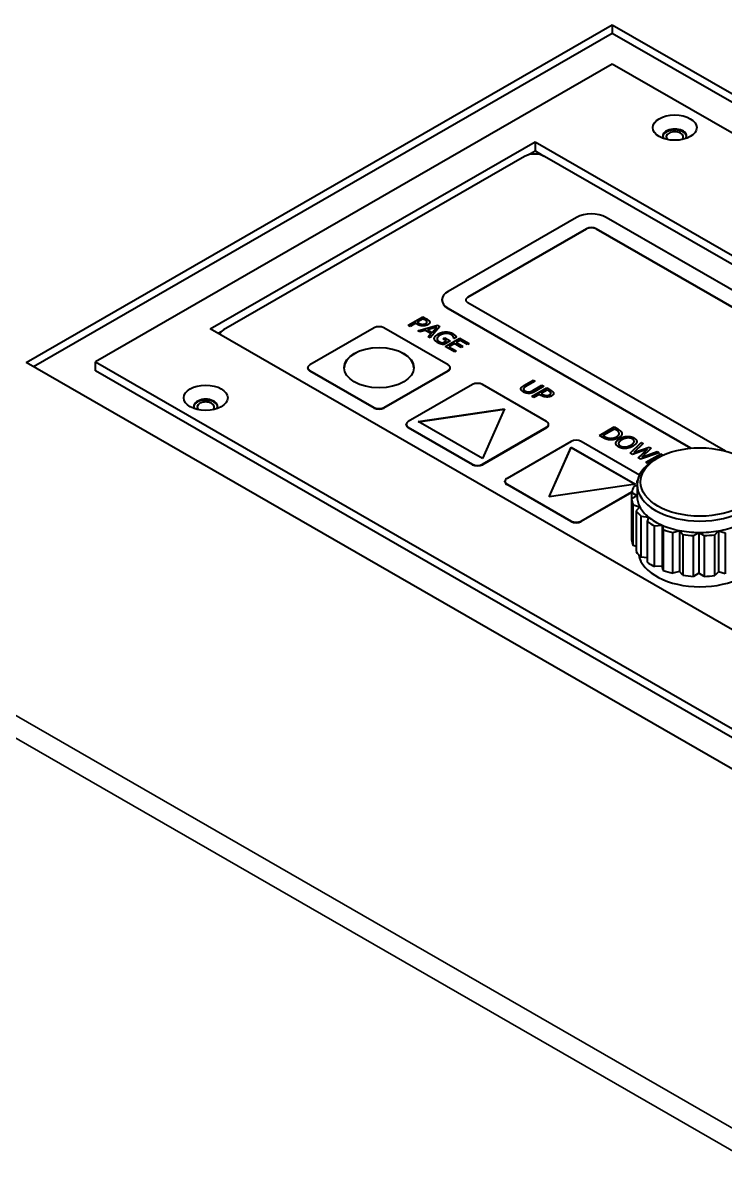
# Model space of a CAD drawing. Header units: millimetres. Extents: x 0 to 1682, y 0 to 1188.
# Drawn here: x 1491.6 to 1531.8, y 964 to 1029.7 of the extents above; entities that cross this region are included whole.
import ezdxf

# ---------------------------------------------------------------- set-up
doc = ezdxf.new("R2010")
doc.units = ezdxf.units.MM
doc.header["$LTSCALE"] = 2
doc.layers.add('가시적인 것(ISO)', color=3, linetype='Continuous', lineweight=40)
doc.layers.add('가시적인 좁은 것(ISO)', color=3, linetype='Continuous', lineweight=35)

msp = doc.modelspace()

# ---------------------------------------------------------------- linework, layer by layer
at = {"layer": '가시적인 것(ISO)'}
for p, q in [((1491.8103, 1010.2154), (1525.3837, 1029.5491)), ((1525.3837, 1029.5491), (1576.0126, 1000.3939)), ((1525.3837, 1029.5491), (1525.3837, 1029.0586)), ((1525.3837, 1029.0586), (1492.2362, 1009.9702)), ((1575.5867, 1000.1486), (1525.3837, 1029.0586)), ((1525.3837, 1027.3015), (1495.7701, 1010.2482)), ((1572.0528, 1000.4266), (1525.3837, 1027.3015)), ((1502.3462, 1012.1294), (1520.9573, 1022.8468)), ((1520.9573, 1022.8468), (1520.9573, 1022.3236)), ((1520.9573, 1022.8468), (1564.317, 997.8775)), ((1520.5704, 1022.1008), (1520.9573, 1022.3236)), ((1520.9573, 1022.3236), (1521.4692, 1022.0287)), ((1520.3633, 1022.0147), (1503.1099, 1012.0791)), ((1563.8633, 997.6162), (1521.4947, 1022.0147)), ((1523.3331, 1018.5161), (1515.9792, 1014.2813)), ((1543.1321, 1008.0919), (1525.0302, 1018.5161)), ((1517.1106, 1013.9555), (1523.8988, 1017.8646)), ((1523.8988, 1017.8613), (1517.1106, 1013.9522)), ((1524.4645, 1017.8646), (1542.0008, 1007.7661)), ((1542.0008, 1007.7629), (1524.4645, 1017.8613)), ((1515.6278, 1013.7894), (1515.6278, 1013.7926)), ((1531.8672, 1005.132), (1517.1106, 1013.6298)), ((1515.9792, 1013.304), (1529.88, 1005.2991)), ((1529.8751, 1005.2987), (1515.9792, 1013.3007)), ((1513.6873, 1012.3411), (1514.5358, 1012.8297)), ((1513.8, 1012.2761), (1513.6873, 1012.3411)), ((1513.6901, 1012.3394), (1514.5358, 1012.8264)), ((1514.1163, 1012.4583), (1513.8, 1012.2761)), ((1514.2119, 1012.4033), (1514.1163, 1012.4583)), ((1514.5509, 1012.7085), (1514.2126, 1012.5137)), ((1514.2126, 1012.5137), (1514.2126, 1012.5105)), ((1514.2126, 1012.5137), (1514.2896, 1012.4694)), ((1514.2126, 1012.5105), (1514.2896, 1012.4661)), ((1514.2394, 1012.0231), (1515.374, 1012.347)), ((1514.2432, 1012.0209), (1515.374, 1012.3438)), ((1514.5213, 1012.3945), (1514.5213, 1012.3913)), ((1514.5358, 1012.8297), (1514.749, 1012.707)), ((1514.5358, 1012.8297), (1514.5358, 1012.8264)), ((1514.5358, 1012.8264), (1514.749, 1012.7037)), ((1514.6444, 1012.6547), (1514.5509, 1012.7085)), ((1514.7673, 1012.527), (1514.7673, 1012.5238)), ((1515.5129, 1012.267), (1514.9504, 1011.6137)), ((1515.374, 1012.347), (1515.5129, 1012.267)), ((1515.374, 1012.347), (1515.374, 1012.3438)), ((1515.374, 1012.3438), (1515.511, 1012.2648)), ((1545.706, 987.1602), (1502.3462, 1012.1294)), ((1502.8005, 1011.8678), (1502.9604, 1011.9599)), ((1511.7366, 1012.1933), (1508.0596, 1010.0759)), ((1515.9792, 1010.0759), (1512.3023, 1012.1933)), ((1514.3536, 1011.9574), (1514.2394, 1012.0231)), ((1514.6678, 1012.0496), (1514.3536, 1011.9574)), ((1514.9917, 1011.8631), (1514.6678, 1012.0496)), ((1515.3252, 1012.2421), (1514.795, 1012.0873)), ((1514.795, 1012.0873), (1514.795, 1012.084)), ((1514.795, 1012.0873), (1515.057, 1011.9364)), ((1514.795, 1012.084), (1515.057, 1011.9331)), ((1514.8315, 1011.6822), (1514.9917, 1011.8631)), ((1514.9504, 1011.6137), (1514.8315, 1011.6822)), ((1514.8334, 1011.6811), (1514.9917, 1011.8599)), ((1514.9917, 1011.8631), (1514.9917, 1011.8599)), ((1515.057, 1011.9364), (1515.3252, 1012.2421)), ((1515.057, 1011.9331), (1515.3252, 1012.2388)), ((1515.057, 1011.9364), (1515.057, 1011.9331)), ((1515.3252, 1012.2421), (1515.3252, 1012.2388)), ((1515.6882, 1011.5666), (1515.7873, 1011.6236)), ((1515.6911, 1011.5649), (1515.7873, 1011.6203)), ((1515.7873, 1011.6236), (1516.0953, 1011.4462)), ((1515.7873, 1011.6236), (1515.7873, 1011.6203)), ((1515.7873, 1011.6203), (1516.0925, 1011.4445)), ((1515.81, 1011.1187), (1516.6585, 1011.6073)), ((1515.8128, 1011.1171), (1516.6585, 1011.6041)), ((1516.4556, 1011.6576), (1516.3195, 1011.5792)), ((1516.3848, 1011.7554), (1516.3848, 1011.7522)), ((1516.6585, 1011.6073), (1517.1893, 1011.3016)), ((1516.6585, 1011.6073), (1516.6585, 1011.6041)), ((1516.6585, 1011.6041), (1517.1865, 1011.3)), ((1515.3477, 1011.5619), (1515.3477, 1011.5587)), ((1515.6656, 1011.327), (1515.8849, 1011.4533)), ((1515.6656, 1011.3237), (1515.8849, 1011.45)), ((1515.6656, 1011.327), (1515.6656, 1011.3237)), ((1515.8849, 1011.4533), (1515.6882, 1011.5666)), ((1516.0953, 1011.4462), (1515.7247, 1011.2327)), ((1516.3408, 1010.813), (1515.81, 1011.1187)), ((1515.8849, 1011.4533), (1515.8849, 1011.45)), ((1516.338, 1011.2929), (1516.0231, 1011.1116)), ((1516.0231, 1011.1116), (1516.4412, 1010.8708)), ((1516.0231, 1011.1116), (1516.0231, 1011.1083)), ((1516.0231, 1011.1083), (1516.4384, 1010.8692)), ((1516.3195, 1011.5792), (1516.3099, 1011.5848)), ((1516.7279, 1011.0684), (1516.338, 1011.2929)), ((1516.6709, 1011.4846), (1516.4384, 1011.3507)), ((1516.4384, 1011.3507), (1516.8283, 1011.1262)), ((1516.4384, 1011.3507), (1516.4384, 1011.3475)), ((1516.4384, 1011.3475), (1516.8255, 1011.1246)), ((1517.0889, 1011.2438), (1516.6709, 1011.4846)), ((1516.8283, 1011.1262), (1516.7279, 1011.0684)), ((1517.1893, 1011.3016), (1517.0889, 1011.2438)), ((1516.4412, 1010.8708), (1516.3408, 1010.813)), ((1542.4392, 981.0602), (1491.8103, 1010.2154)), ((1495.7701, 1010.2482), (1542.4392, 983.3732)), ((1495.7701, 1009.7249), (1495.7701, 1010.2482)), ((1542.4392, 982.85), (1495.7701, 1009.7249)), ((1507.9425, 1009.8803), (1507.9425, 1009.913)), ((1508.0596, 1009.7501), (1511.7366, 1007.6327)), ((1511.7366, 1007.6), (1508.0596, 1009.7174)), ((1512.3023, 1007.6327), (1515.9792, 1009.7501)), ((1515.9792, 1009.7174), (1512.3023, 1007.6)), ((1516.0964, 1009.8803), (1516.0964, 1009.913)), ((1520.3255, 1008.8953), (1520.855, 1009.2002)), ((1520.3255, 1008.8921), (1520.855, 1009.197)), ((1520.9677, 1009.1353), (1520.4383, 1008.8304)), ((1520.855, 1009.2002), (1520.9677, 1009.1353)), ((1520.855, 1009.2002), (1520.855, 1009.197)), ((1520.855, 1009.197), (1520.9649, 1009.1337)), ((1517.3736, 1008.9471), (1513.6967, 1006.8297)), ((1521.6163, 1006.8297), (1517.9393, 1008.9471)), ((1520.2994, 1008.6878), (1520.2994, 1008.6845)), ((1520.7821, 1008.265), (1521.6306, 1008.7536)), ((1520.7849, 1008.2633), (1521.6306, 1008.7503)), ((1520.824, 1008.6051), (1521.3562, 1008.9116)), ((1520.824, 1008.6018), (1521.3562, 1008.9083)), ((1521.2112, 1008.3822), (1520.8948, 1008.2)), ((1521.469, 1008.8466), (1520.9395, 1008.5417)), ((1521.3067, 1008.3271), (1521.2112, 1008.3822)), ((1521.6457, 1008.6324), (1521.3074, 1008.4376)), ((1521.3074, 1008.4376), (1521.3074, 1008.4343)), ((1521.3074, 1008.4376), (1521.3844, 1008.3932)), ((1521.3074, 1008.4343), (1521.3844, 1008.39)), ((1521.3562, 1008.9116), (1521.469, 1008.8466)), ((1521.3562, 1008.9116), (1521.3562, 1008.9083)), ((1521.3562, 1008.9083), (1521.4662, 1008.845)), ((1521.6306, 1008.7536), (1521.8438, 1008.6308)), ((1521.6306, 1008.7536), (1521.6306, 1008.7503)), ((1521.6306, 1008.7503), (1521.8438, 1008.6276)), ((1521.7392, 1008.5786), (1521.6457, 1008.6324)), ((1521.8621, 1008.4509), (1521.8621, 1008.4476)), ((1520.8948, 1008.2), (1520.7821, 1008.265)), ((1521.6162, 1008.3184), (1521.6162, 1008.3151)), ((1514.2624, 1006.8297), (1519.2121, 1007.5627)), ((1514.285, 1006.8167), (1519.2043, 1007.5451)), ((1519.2121, 1007.5627), (1517.9393, 1004.7123)), ((1513.5795, 1006.6341), (1513.5795, 1006.6668)), ((1513.6967, 1006.5039), (1517.3736, 1004.3865)), ((1517.3736, 1004.3538), (1513.6967, 1006.4712)), ((1517.9393, 1004.7123), (1514.2624, 1006.8297)), ((1517.9393, 1004.3865), (1521.6163, 1006.5039)), ((1521.6163, 1006.4712), (1517.9393, 1004.3538)), ((1521.7334, 1006.6341), (1521.7334, 1006.6668)), ((1524.6449, 1006.0302), (1525.4934, 1006.5188)), ((1524.6478, 1006.0286), (1525.4934, 1006.5156)), ((1525.5086, 1006.3977), (1524.8553, 1006.0215)), ((1525.4934, 1006.5188), (1525.6867, 1006.4076)), ((1525.4934, 1006.5188), (1525.4934, 1006.5156)), ((1525.4934, 1006.5156), (1525.6867, 1006.4043)), ((1525.5945, 1006.3482), (1525.5086, 1006.3977)), ((1524.8402, 1005.9177), (1524.6449, 1006.0302)), ((1524.8553, 1006.0215), (1524.8553, 1006.0182)), ((1524.8553, 1006.0215), (1524.9413, 1005.972)), ((1524.8553, 1006.0182), (1524.9413, 1005.9687)), ((1525.2322, 1005.8694), (1525.2322, 1005.8662)), ((1525.7778, 1006.1421), (1525.7778, 1006.1389)), ((1526.2416, 1005.9763), (1526.2416, 1005.9731)), ((1526.6351, 1005.6953), (1526.6351, 1005.692)), ((1523.0305, 1005.6896), (1519.3535, 1003.5721)), ((1521.7577, 1002.5134), (1523.0305, 1005.3638)), ((1521.7655, 1002.5146), (1523.0305, 1005.3474)), ((1523.0305, 1005.3638), (1526.7074, 1003.2464)), ((1523.0305, 1005.3638), (1523.0305, 1005.3474)), ((1523.0305, 1005.3474), (1526.6849, 1003.243)), ((1526.9396, 1003.7642), (1523.5962, 1005.6896)), ((1525.7419, 1005.5665), (1525.7419, 1005.5633)), ((1526.408, 1005.0149), (1527.0399, 1005.6283)), ((1526.4101, 1005.0137), (1527.0399, 1005.625)), ((1527.405, 1005.2517), (1526.5331, 1004.9428)), ((1527.1561, 1005.5614), (1526.6232, 1005.0581)), ((1526.6232, 1005.0581), (1527.4958, 1005.3657)), ((1526.6232, 1005.0548), (1527.4958, 1005.3625)), ((1526.6232, 1005.0581), (1526.6232, 1005.0548)), ((1526.8735, 1004.7468), (1527.405, 1005.2517)), ((1526.8757, 1004.7456), (1527.405, 1005.2484)), ((1528.0617, 1005.0399), (1527, 1004.674)), ((1527.0399, 1005.6283), (1527.1561, 1005.5614)), ((1527.0399, 1005.6283), (1527.0399, 1005.625)), ((1527.0399, 1005.625), (1527.154, 1005.5593)), ((1527.6106, 1005.2996), (1527.0695, 1004.7916)), ((1527.0695, 1004.7916), (1527.951, 1005.1036)), ((1527.0695, 1004.7883), (1527.951, 1005.1003)), ((1527.405, 1005.2517), (1527.405, 1005.2484)), ((1527.4958, 1005.3657), (1527.6106, 1005.2996)), ((1527.4958, 1005.3657), (1527.4958, 1005.3625)), ((1527.4958, 1005.3625), (1527.6085, 1005.2976)), ((1527.951, 1005.1036), (1528.0617, 1005.0399)), ((1527.951, 1005.1036), (1527.951, 1005.1003)), ((1527.951, 1005.1003), (1528.0582, 1005.0386)), ((1526.5331, 1004.9428), (1526.408, 1005.0149)), ((1527, 1004.674), (1526.8735, 1004.7468)), ((1527.0695, 1004.7916), (1527.0695, 1004.7883)), ((1527.3143, 1004.493), (1528.1628, 1004.9816)), ((1527.4195, 1004.4324), (1527.3143, 1004.493)), ((1527.3171, 1004.4914), (1528.1628, 1004.9784)), ((1528.1511, 1004.8537), (1527.4195, 1004.4324)), ((1527.9908, 1004.7437), (1527.8488, 1004.6613)), ((1528.1332, 1004.8217), (1528.1511, 1004.8537)), ((1528.1358, 1004.823), (1528.1511, 1004.8505)), ((1528.1511, 1004.8537), (1528.1511, 1004.8505)), ((1528.1628, 1004.9816), (1528.3001, 1004.9026)), ((1528.1628, 1004.9816), (1528.1628, 1004.9784)), ((1528.1628, 1004.9784), (1528.297, 1004.9011)), ((1519.2364, 1003.3766), (1519.2364, 1003.4093)), ((1519.3535, 1003.2464), (1523.0305, 1001.129)), ((1523.0305, 1001.0963), (1519.3535, 1003.2137)), ((1526.7074, 1003.2464), (1521.7577, 1002.5134)), ((1526.8042, 1003.1652), (1526.6081, 1003.11)), ((1526.8042, 1003.2011), (1526.8042, 1002.547)), ((1526.808, 1003.4454), (1526.8253, 1003.425)), ((1526.808, 1003.2961), (1526.808, 1003.4454)), ((1523.5962, 1001.129), (1526.5103, 1002.8071)), ((1526.5034, 1002.7704), (1523.5962, 1001.0963)), ((1526.8042, 1002.581), (1526.4918, 1002.4069)), ((1526.5019, 1002.7615), (1526.8042, 1002.5815)), ((1526.5019, 1002.4126), (1526.5019, 1002.7615)), ((1526.4918, 1002.4069), (1526.4918, 1000.0687)), ((1526.5779, 1002.0566), (1526.9625, 1001.939)), ((1526.5779, 999.7184), (1526.5779, 1002.0566)), ((1526.9625, 1001.939), (1526.7584, 1001.7175)), ((1526.7584, 1001.7175), (1526.7584, 999.3794)), ((1527.0283, 1001.3997), (1527.4572, 1001.3563)), ((1527.0283, 999.0615), (1527.0283, 1001.3997)), ((1527.4572, 1001.3563), (1527.382, 1001.1094)), ((1527.382, 1001.1094), (1527.382, 998.7712)), ((1527.8093, 1000.8551), (1528.2404, 1000.8902)), ((1527.8093, 998.5169), (1527.8093, 1000.8551)), ((1528.2404, 1000.8902), (1528.2404, 998.552)), ((1528.2404, 1000.8902), (1528.3014, 1000.6419)), ((1528.3014, 1000.6419), (1528.3014, 998.3037)), ((1528.8442, 1000.4761), (1529.2354, 1000.5862)), ((1528.8442, 998.1379), (1528.8442, 1000.4761)), ((1529.2354, 1000.5862), (1529.2354, 998.2481)), ((1529.2354, 1000.5862), (1529.4266, 1000.361)), ((1530.0318, 1000.2999), (1530.3448, 1000.4742)), ((1530.3448, 1000.4742), (1530.3448, 998.136)), ((1530.3448, 1000.4742), (1530.6475, 1000.294)), ((1531.2559, 1000.3436), (1531.46, 1000.5651)), ((1531.46, 1000.5651), (1531.46, 998.2269)), ((1531.46, 1000.5651), (1531.8446, 1000.4476)), ((1531.8446, 1000.4476), (1531.8446, 998.1094)), ((1529.4266, 1000.361), (1529.4266, 998.0228)), ((1530.0318, 997.9617), (1530.0318, 1000.2999)), ((1530.6475, 1000.294), (1530.6475, 997.9558)), ((1531.2559, 998.0054), (1531.2559, 1000.3436)), ((1526.7584, 999.6632), (1526.5779, 999.7184)), ((1527.382, 999.0258), (1527.0283, 999.0615)), ((1528.2404, 998.552), (1527.8093, 998.5169)), ((1528.3014, 998.3037), (1528.2404, 998.552)), ((1529.2354, 998.2481), (1528.8442, 998.1379)), ((1529.4266, 998.0228), (1529.2354, 998.2481)), ((1530.3448, 998.136), (1530.0318, 997.9617)), ((1530.6475, 997.9558), (1530.3448, 998.136)), ((1531.46, 998.2269), (1531.2559, 998.0054)), ((1531.8446, 998.1094), (1531.46, 998.2269))]:
    msp.add_line(p, q, dxfattribs=at)
for centre, major_axis in [((1528.9617, 1023.6612), (1.26, 0)), ((1512.0194, 1009.913), (2, 0)), ((1502.0916, 1008.1877), (1.26, 0)), ((1530.4042, 1003.3646), (-3.4, 0))]:
    msp.add_ellipse(centre, major_axis=major_axis, ratio=0.5758617, dxfattribs=at)
for centre, major_axis, start_param, end_param in [((1528.9617, 1023.187), (0.68, 0), 5.8724146, 9.8355487), ((1528.9617, 1023.1379), (0.68, 0), 0.0626746, 3.0789181), ((1528.9617, 1023.1379), (-0.4918, 0), 2.520356, 6.9044219), ((1520.929, 1021.689), (-0.8, 0), 3.9269908, 5.4977871), ((1524.1817, 1018.0275), (1.2, 0), 0.7853982, 2.3561945), ((1524.1817, 1017.7017), (-0.4, 0), 3.9269908, 5.4977871), ((1524.1817, 1017.6984), (-0.4, 0), 3.9269908, 5.4977871), ((1516.8278, 1013.7926), (-1.2, 0), 5.4977871, 7.0685835), ((1516.8278, 1013.7894), (-1.2, 0), 0, 0.7853982), ((1517.3934, 1013.7926), (-0.4, 0), 5.4977871, 7.0685835), ((1517.3934, 1013.7894), (-0.4, 0), 5.4977871, 6.2760868), ((1512.0194, 1012.0304), (0.4, 0), 0.7853982, 2.3561945), ((1503.6756, 1011.7534), (-0.8, 0), 5.4977871, 6.1386269), ((1512.0194, 1009.8966), (-2, 0), 3.1486912, 6.2760868), ((1508.3425, 1009.913), (-0.4, 0), 5.4977871, 7.0685835), ((1508.3425, 1009.8803), (-0.4, 0), 0, 0.7853982), ((1515.6964, 1009.913), (0.4, 0), 5.4977871, 7.0685835), ((1515.6964, 1009.8803), (0.4, 0), 5.4977871, 6.2831853), ((1517.6565, 1008.7842), (0.4, 0), 0.7853982, 2.3561945), ((1502.0916, 1007.7136), (0.68, 0), 5.8724146, 9.8355487), ((1502.0916, 1007.6645), (0.68, 0), 0.0626746, 3.0789181), ((1502.0916, 1007.6645), (-0.4918, 0), 2.520356, 6.9044219), ((1512.0194, 1007.7956), (-0.4, 0), 0.7853982, 2.3561945), ((1512.0194, 1007.7629), (-0.4, 0), 0.7853982, 2.3561945), ((1513.9795, 1006.6668), (-0.4, 0), 5.4977871, 7.0685835), ((1513.9795, 1006.6341), (-0.4, 0), 0, 0.7853982), ((1521.3334, 1006.6668), (0.4, 0), 5.4977871, 7.0685835), ((1521.3334, 1006.6341), (0.4, 0), 5.4977871, 6.2831853), ((1523.3133, 1005.5267), (0.4, 0), 0.7853982, 2.3561945), ((1517.6565, 1004.5494), (-0.4, 0), 0.7853982, 2.3561945), ((1530.4042, 1003.2011), (-3.6, 0), 5.5016397, 10.2063236), ((1517.6565, 1004.5167), (-0.4, 0), 0.7853982, 2.3561945), ((1519.6364, 1003.4093), (-0.4, 0), 5.4977871, 7.0685835), ((1519.6364, 1003.3766), (-0.4, 0), 0, 0.7853982), ((1530.4042, 1002.547), (-3.92, 0), 6.0311425, 6.1880531), ((1530.4042, 1002.547), (3.92, 0), 2.7135206, 2.7323012), ((1530.4042, 1002.547), (-3.6, 0), 0, 0.2976514), ((1530.4042, 1002.547), (-3.92, 0), 0.0621165, 0.2190271), ((1530.4042, 1002.547), (-3.6, 0), 0.2976514, 0.6118107), ((1523.3133, 1001.2918), (-0.4, 0), 0.7853982, 2.3561945), ((1530.4042, 1002.547), (-3.92, 0), 0.3762758, 0.5331864), ((1530.4042, 1002.547), (-3.92, 0), 0.690435, 0.8473456), ((1530.4042, 1002.547), (3.6, 0), 3.7534034, 4.0675626), ((1523.3133, 1001.2591), (-0.4, 0), 0.7853982, 2.3561945), ((1530.4042, 1002.547), (3.6, 0), 4.0675626, 4.3817219), ((1530.4042, 1002.547), (-3.92, 0), 1.0045943, 1.1615049), ((1530.4042, 1002.547), (3.6, 0), 4.3817219, 4.6958812), ((1530.4042, 1002.547), (3.6, 0), 4.6958812, 5.0100404), ((1530.4042, 1002.547), (3.6, 0), 5.0100404, 5.3241997), ((1530.4042, 1000.2089), (-3.92, 0), 0.0621165, 0.2190271), ((1530.4042, 1002.547), (-3.92, 0), 1.3187536, 1.4756642), ((1530.4042, 1002.547), (-3.92, 0), 1.6329128, 1.7898234), ((1530.4042, 1000.2089), (-3.92, 0), 0.3762758, 0.5331864), ((1530.4042, 999.3913), (3.52, 0), 3.2378397, 6.1869383), ((1530.4042, 1000.2089), (3.92, 0), 3.8320277, 3.9889383), ((1530.4042, 1000.2089), (3.92, 0), 4.146187, 4.3030976), ((1530.4042, 1000.2089), (3.92, 0), 4.4603462, 4.6172568), ((1530.4042, 1000.2089), (3.92, 0), 4.7745055, 4.9314161)]:
    msp.add_ellipse(centre, major_axis=major_axis, ratio=0.5758617, start_param=start_param, end_param=end_param, dxfattribs=at)
for points in [[(1514.5537, 1012.3078), (1514.4663, 1012.3082), (1514.3027, 1012.351), (1514.2119, 1012.4033)], [(1514.2896, 1012.4694), (1514.3584, 1012.4298), (1514.465, 1012.3937), (1514.5213, 1012.3945)], [(1514.2896, 1012.4661), (1514.3584, 1012.4265), (1514.465, 1012.3905), (1514.5213, 1012.3913)], [(1514.5213, 1012.3945), (1514.5722, 1012.3945), (1514.6547, 1012.4159), (1514.6953, 1012.4393)], [(1514.5213, 1012.3913), (1514.5722, 1012.3913), (1514.6547, 1012.4127), (1514.6953, 1012.436)], [(1514.8163, 1012.3736), (1514.7613, 1012.3419), (1514.6231, 1012.3074), (1514.5537, 1012.3078)], [(1514.7634, 1012.549), (1514.7545, 1012.5747), (1514.6974, 1012.6242), (1514.6444, 1012.6547)], [(1514.6953, 1012.4393), (1514.7393, 1012.4646), (1514.7737, 1012.5193), (1514.7634, 1012.549)], [(1514.749, 1012.707), (1514.8246, 1012.6634), (1514.9057, 1012.5882), (1514.9181, 1012.5486)], [(1514.749, 1012.7037), (1514.8246, 1012.6601), (1514.9057, 1012.5849), (1514.9181, 1012.5453)], [(1514.9181, 1012.5486), (1514.9332, 1012.5026), (1514.8872, 1012.4143), (1514.8163, 1012.3736)], [(1514.9181, 1012.5453), (1514.9238, 1012.5279), (1514.9241, 1012.5108)], [(1515.1877, 1011.5856), (1515.1904, 1011.6489), (1515.2997, 1011.7776), (1515.4077, 1011.8398)], [(1515.1877, 1011.5823), (1515.1904, 1011.6456), (1515.2997, 1011.7743), (1515.4077, 1011.8365)], [(1515.5287, 1011.774), (1515.4435, 1011.7249), (1515.3554, 1011.6283), (1515.3492, 1011.5812)], [(1515.4077, 1011.8398), (1515.5102, 1011.8988), (1515.7302, 1011.959), (1515.8416, 1011.9613)], [(1515.4077, 1011.8365), (1515.5102, 1011.8955), (1515.7302, 1011.9557), (1515.8416, 1011.9581)], [(1516.14, 1011.8109), (1516.0176, 1011.8814), (1515.6821, 1011.8623), (1515.5287, 1011.774)], [(1515.8416, 1011.9613), (1515.9489, 1011.9637), (1516.1606, 1011.9114), (1516.2507, 1011.8596)], [(1515.8416, 1011.9581), (1515.9489, 1011.9604), (1516.1606, 1011.9082), (1516.2507, 1011.8563)], [(1516.2741, 1011.6877), (1516.2569, 1011.7174), (1516.1909, 1011.7816), (1516.14, 1011.8109)], [(1516.2507, 1011.8596), (1516.294, 1011.8346), (1516.3601, 1011.7824), (1516.3848, 1011.7554)], [(1516.2507, 1011.8563), (1516.294, 1011.8314), (1516.3601, 1011.7791), (1516.3848, 1011.7522)], [(1516.3099, 1011.5848), (1516.3071, 1011.6077), (1516.2961, 1011.6529), (1516.2741, 1011.6877)], [(1516.3848, 1011.7554), (1516.4054, 1011.7341), (1516.4453, 1011.6762), (1516.4556, 1011.6576)], [(1515.3699, 1011.3531), (1515.2798, 1011.405), (1515.1856, 1011.5226), (1515.1877, 1011.5856)], [(1515.1876, 1011.5786), (1515.1876, 1011.5805), (1515.1877, 1011.5823)], [(1515.3492, 1011.5812), (1515.3417, 1011.5349), (1515.3988, 1011.4489), (1515.4634, 1011.4117)], [(1515.5514, 1011.2771), (1515.4971, 1011.2941), (1515.4173, 1011.3258), (1515.3699, 1011.3531)], [(1515.4634, 1011.4117), (1515.5108, 1011.3844), (1515.6195, 1011.3377), (1515.6656, 1011.327)], [(1515.4634, 1011.4085), (1515.5108, 1011.3811), (1515.6195, 1011.3344), (1515.6656, 1011.3237)], [(1515.7247, 1011.2327), (1515.6937, 1011.2395), (1515.5913, 1011.2644), (1515.5514, 1011.2771)], [(1520.1481, 1008.6997), (1520.1474, 1008.7508), (1520.2347, 1008.8431), (1520.3255, 1008.8953)], [(1520.2952, 1008.5247), (1520.2203, 1008.5679), (1520.1481, 1008.6546), (1520.1481, 1008.6997)], [(1520.5999, 1008.4396), (1520.5194, 1008.44), (1520.3736, 1008.4796), (1520.2952, 1008.5247)], [(1520.3035, 1008.7108), (1520.2918, 1008.678), (1520.3351, 1008.6126), (1520.3915, 1008.5801)], [(1520.4383, 1008.8304), (1520.3791, 1008.7964), (1520.3145, 1008.7417), (1520.3035, 1008.7108)], [(1520.3915, 1008.5801), (1520.4445, 1008.5497), (1520.562, 1008.5223), (1520.6191, 1008.5291)], [(1520.3915, 1008.5769), (1520.4445, 1008.5464), (1520.562, 1008.5191), (1520.6191, 1008.5258)], [(1520.9395, 1008.5417), (1520.8508, 1008.4907), (1520.6886, 1008.4384), (1520.5999, 1008.4396)], [(1520.6191, 1008.5291), (1520.6727, 1008.5354), (1520.7669, 1008.5722), (1520.824, 1008.6051)], [(1520.6191, 1008.5258), (1520.6727, 1008.5321), (1520.7669, 1008.569), (1520.824, 1008.6018)], [(1521.6485, 1008.2317), (1521.5612, 1008.2321), (1521.3975, 1008.2749), (1521.3067, 1008.3271)], [(1521.3844, 1008.3932), (1521.4532, 1008.3536), (1521.5598, 1008.3176), (1521.6162, 1008.3184)], [(1521.3844, 1008.39), (1521.4532, 1008.3504), (1521.5598, 1008.3143), (1521.6162, 1008.3151)], [(1521.6162, 1008.3184), (1521.667, 1008.3184), (1521.7496, 1008.3398), (1521.7901, 1008.3632)], [(1521.6162, 1008.3151), (1521.667, 1008.3151), (1521.7496, 1008.3365), (1521.7901, 1008.3599)], [(1521.8582, 1008.4728), (1521.8493, 1008.4986), (1521.7922, 1008.5481), (1521.7392, 1008.5786)], [(1521.7901, 1008.3632), (1521.8341, 1008.3885), (1521.8685, 1008.4431), (1521.8582, 1008.4728)], [(1521.8438, 1008.6308), (1521.9194, 1008.5873), (1522.0005, 1008.512), (1522.0129, 1008.4724)], [(1521.8438, 1008.6276), (1521.9194, 1008.584), (1522.0005, 1008.5088), (1522.0129, 1008.4692)], [(1522.0129, 1008.4724), (1522.0281, 1008.4265), (1521.982, 1008.3382), (1521.9112, 1008.2974)], [(1522.0129, 1008.4692), (1522.0186, 1008.4518), (1522.0189, 1008.4347)], [(1521.9112, 1008.2974), (1521.8561, 1008.2657), (1521.7179, 1008.2313), (1521.6485, 1008.2317)], [(1525.6867, 1006.4076), (1525.8063, 1006.3387), (1525.9067, 1006.2397), (1525.9232, 1006.1937)], [(1525.6867, 1006.4043), (1525.8063, 1006.3354), (1525.9067, 1006.2364), (1525.9232, 1006.1905)], [(1525.2088, 1005.7839), (1525.1036, 1005.7978), (1524.9433, 1005.8583), (1524.8402, 1005.9177)], [(1524.9413, 1005.972), (1525.0162, 1005.9288), (1525.1538, 1005.8773), (1525.2322, 1005.8694)], [(1524.9413, 1005.9687), (1525.0162, 1005.9256), (1525.1538, 1005.8741), (1525.2322, 1005.8662)], [(1525.7376, 1005.8888), (1525.6213, 1005.8219), (1525.3401, 1005.7685), (1525.2088, 1005.7839)], [(1525.2322, 1005.8694), (1525.3312, 1005.8583), (1525.5223, 1005.9003), (1525.6213, 1005.9573)], [(1525.2322, 1005.8662), (1525.3312, 1005.8551), (1525.5223, 1005.897), (1525.6213, 1005.9541)], [(1525.587, 1005.6002), (1525.5945, 1005.6607), (1525.708, 1005.7863), (1525.8125, 1005.8465)], [(1525.587, 1005.5969), (1525.5945, 1005.6575), (1525.708, 1005.783), (1525.8125, 1005.8432)], [(1525.7678, 1006.1898), (1525.7492, 1006.2313), (1525.6709, 1006.3042), (1525.5945, 1006.3482)], [(1525.6213, 1005.9573), (1525.719, 1006.0136), (1525.7926, 1006.1304), (1525.7678, 1006.1898)], [(1525.9232, 1006.1937), (1525.9507, 1006.1153), (1525.8613, 1005.9601), (1525.7376, 1005.8888)], [(1525.9301, 1005.7787), (1525.763, 1005.6825), (1525.7259, 1005.4996), (1525.8434, 1005.4319)], [(1525.8125, 1005.8465), (1525.9191, 1005.9078), (1526.1343, 1005.9708), (1526.2416, 1005.9763)], [(1525.8125, 1005.8432), (1525.9191, 1005.9046), (1526.1343, 1005.9675), (1526.2416, 1005.9731)], [(1525.9232, 1006.1905), (1525.9334, 1006.1614), (1525.9337, 1006.1325)], [(1526.256, 1005.8865), (1526.179, 1005.8809), (1526.0126, 1005.8263), (1525.9301, 1005.7787)], [(1526.2416, 1005.9763), (1526.3475, 1005.9803), (1526.5441, 1005.9344), (1526.6294, 1005.8853)], [(1526.2416, 1005.9731), (1526.3475, 1005.977), (1526.5441, 1005.9311), (1526.6294, 1005.882)], [(1526.5324, 1005.8286), (1526.4712, 1005.8639), (1526.3365, 1005.8924), (1526.256, 1005.8865)], [(1526.6322, 1005.6699), (1526.6425, 1005.7146), (1526.5916, 1005.7946), (1526.5324, 1005.8286)], [(1526.6294, 1005.8853), (1526.716, 1005.8354), (1526.7944, 1005.7205), (1526.7882, 1005.6615)], [(1525.7451, 1005.376), (1525.6592, 1005.4255), (1525.5801, 1005.5384), (1525.587, 1005.6002)], [(1525.586, 1005.5803), (1525.586, 1005.5886), (1525.587, 1005.5969)], [(1525.7419, 1005.5633), (1525.7419, 1005.4871), (1525.8434, 1005.4286)], [(1526.1343, 1005.285), (1526.0229, 1005.281), (1525.8283, 1005.3281), (1525.7451, 1005.376)], [(1525.8434, 1005.4319), (1525.961, 1005.3642), (1526.278, 1005.3859), (1526.4451, 1005.4822)], [(1525.8434, 1005.4286), (1525.961, 1005.3609), (1526.278, 1005.3827), (1526.4451, 1005.4789)], [(1526.5627, 1005.4144), (1526.4596, 1005.3551), (1526.2402, 1005.2889), (1526.1343, 1005.285)], [(1526.4451, 1005.4822), (1526.529, 1005.5305), (1526.6225, 1005.6263), (1526.6322, 1005.6699)], [(1526.4451, 1005.4789), (1526.529, 1005.5272), (1526.6225, 1005.623), (1526.6322, 1005.6666)], [(1526.7882, 1005.6615), (1526.78, 1005.6014), (1526.6686, 1005.4754), (1526.5627, 1005.4144)], [(1526.6322, 1005.6666), (1526.6351, 1005.6795), (1526.6351, 1005.692)]]:
    msp.add_open_spline(points, degree=2, dxfattribs=at)
for points, knots in [([(1514.6953, 1012.436), (1514.7393, 1012.4614), (1514.7673, 1012.5058), (1514.7673, 1012.5238)], [0, 0, 0, 1, 1.625, 1.625, 1.625]), ([(1516.3848, 1011.7522), (1516.4054, 1011.7308), (1516.444, 1011.6749), (1516.4542, 1011.6568)], [0, 0, 0, 1, 1.9347713, 1.9347713, 1.9347713]), ([(1515.3477, 1011.5587), (1515.3477, 1011.5226), (1515.3988, 1011.4457), (1515.4634, 1011.4085)], [0.2095238, 0.2095238, 0.2095238, 1, 2, 2, 2]), ([(1520.1481, 1008.6997), (1520.1488, 1008.749), (1520.2347, 1008.8398), (1520.3255, 1008.8921)], [0.0320594, 0.0320594, 0.0320594, 1, 2, 2, 2]), ([(1520.2994, 1008.6845), (1520.2994, 1008.6632), (1520.3351, 1008.6093), (1520.3915, 1008.5769)], [0.3505155, 0.3505155, 0.3505155, 1, 2, 2, 2]), ([(1521.7901, 1008.3599), (1521.8341, 1008.3852), (1521.8621, 1008.4296), (1521.8621, 1008.4476)], [0, 0, 0, 1, 1.625, 1.625, 1.625]), ([(1525.6213, 1005.9541), (1525.719, 1006.0103), (1525.7778, 1006.1036), (1525.7778, 1006.1389)], [0, 0, 0, 1, 1.5977654, 1.5977654, 1.5977654]), ([(1526.6294, 1005.882), (1526.716, 1005.8321), (1526.7885, 1005.7259), (1526.7891, 1005.676)], [0, 0, 0, 1, 1.8497288, 1.8497288, 1.8497288])]:
    msp.add_open_spline(points, degree=2, knots=knots, dxfattribs=at)
at = {"layer": '가시적인 좁은 것(ISO)'}
for p, q in [((1381.8835, 1052.9466), (1534.6186, 964.9923)), ((1534.0529, 964.0125), (1381.3178, 1051.9668)), ((1523.8988, 1017.8646), (1523.8988, 1017.8613)), ((1524.4645, 1017.8613), (1524.4645, 1017.8646)), ((1517.1106, 1013.9522), (1517.1106, 1013.9555)), ((1515.9792, 1013.3007), (1515.9792, 1013.304)), ((1514.2896, 1012.4694), (1514.2896, 1012.4661)), ((1514.6953, 1012.4393), (1514.6953, 1012.436)), ((1514.749, 1012.707), (1514.749, 1012.7037)), ((1514.9181, 1012.5486), (1514.9181, 1012.5453)), ((1515.4077, 1011.8398), (1515.4077, 1011.8365)), ((1515.8416, 1011.9613), (1515.8416, 1011.9581)), ((1516.2507, 1011.8596), (1516.2507, 1011.8563)), ((1515.1877, 1011.5856), (1515.1877, 1011.5823)), ((1515.4634, 1011.4117), (1515.4634, 1011.4085)), ((1508.0596, 1009.7174), (1508.0596, 1009.7501)), ((1515.9792, 1009.7501), (1515.9792, 1009.7174)), ((1520.3255, 1008.8953), (1520.3255, 1008.8921)), ((1520.3915, 1008.5801), (1520.3915, 1008.5769)), ((1520.6191, 1008.5291), (1520.6191, 1008.5258)), ((1520.824, 1008.6051), (1520.824, 1008.6018)), ((1521.3844, 1008.3932), (1521.3844, 1008.39)), ((1521.7901, 1008.3632), (1521.7901, 1008.3599)), ((1521.8438, 1008.6308), (1521.8438, 1008.6276)), ((1522.0129, 1008.4724), (1522.0129, 1008.4692)), ((1511.7366, 1007.6327), (1511.7366, 1007.6)), ((1512.3023, 1007.6), (1512.3023, 1007.6327)), ((1513.6967, 1006.4712), (1513.6967, 1006.5039)), ((1521.6163, 1006.5039), (1521.6163, 1006.4712)), ((1525.6867, 1006.4076), (1525.6867, 1006.4043)), ((1524.9413, 1005.972), (1524.9413, 1005.9687)), ((1525.6213, 1005.9573), (1525.6213, 1005.9541)), ((1525.8125, 1005.8465), (1525.8125, 1005.8432)), ((1525.9232, 1006.1937), (1525.9232, 1006.1905)), ((1526.6294, 1005.8853), (1526.6294, 1005.882)), ((1525.587, 1005.6002), (1525.587, 1005.5969)), ((1525.8434, 1005.4319), (1525.8434, 1005.4286)), ((1526.4451, 1005.4822), (1526.4451, 1005.4789)), ((1526.6322, 1005.6699), (1526.6322, 1005.6666)), ((1517.3736, 1004.3865), (1517.3736, 1004.3538)), ((1517.9393, 1004.3538), (1517.9393, 1004.3865)), ((1519.3535, 1003.2137), (1519.3535, 1003.2464)), ((1523.0305, 1001.129), (1523.0305, 1001.0963)), ((1523.5962, 1001.0963), (1523.5962, 1001.129))]:
    msp.add_line(p, q, dxfattribs=at)

doc.saveas('drawing.dxf')
